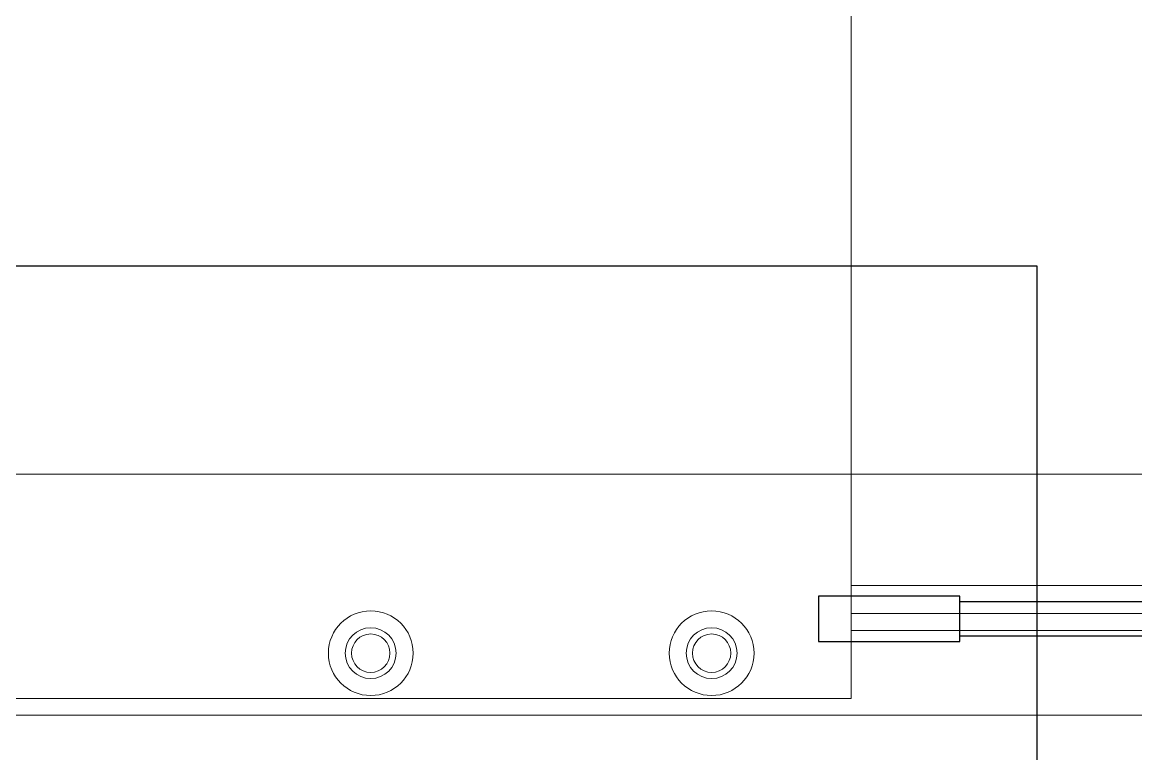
# Model space of a CAD drawing. Extents: x 500 to 100500, y -14500 to 21140.
# Drawn here: x 7864.8 to 8061.8, y -2372.5 to -2243 of the extents above; entities that cross this region are included whole.
import ezdxf

# ---------------------------------------------------------------- set-up
doc = ezdxf.new("R2010")
doc.units = 0
doc.linetypes.add('CENTER', pattern=[10.16, 6.35, -1.27, 1.27, -1.27])
doc.linetypes.add('SLD-Solid', pattern=[0])
doc.layers.get('0').update_dxf_attribs({"linetype": 'CONTINUOUS'})
doc.layers.add('Center', color=1, linetype='CENTER')
doc.layers.add('D', color=7, linetype='CONTINUOUS')
doc.layers.add('MODEL', color=7, linetype='SLD-Solid', lineweight=15)

# ---------------------------------------------------------------- blocks, each defined once
blk = doc.blocks.new('KZXCVASDF123')
at = {"color": 7, "linetype": 'Continuous', "lineweight": 18}
for p, q in [((-57059.57, -66482.67, 21.36), (-57059.57, -66277.67, 21.36)), ((-57059.57, -66462.67, 21.36), (-56255.07, -66462.67, 21.36)), ((-56273.07, -66467.67, 21.36), (-57059.57, -66467.67, 21.36)), ((-57059.57, -66470.67, 21.36), (-56268.07, -66470.67, 21.36)), ((-57459.57, -66482.67, 21.36), (-57059.57, -66482.67, 21.36)), ((-58754.07, -66485.67, 21.36), (-56215.07, -66485.67, 21.36))]:
    blk.add_line(p, q, dxfattribs=at)
for centre, radius in [((-57144.57, -66474.67, 21.36), 7.5), ((-57084.26, -66474.67, 21.36), 7.5), ((-57144.57, -66474.67, 21.36), 4.5), ((-57144.57, -66474.67, 21.36), 3.4), ((-57084.26, -66474.67, 21.36), 4.5), ((-57084.26, -66474.67, 21.36), 3.4)]:
    blk.add_circle(centre, radius, dxfattribs=at)
blk = doc.blocks.new('KASDADS')
at = {"layer": 'MODEL', "color": 4}
blk.add_line((-51722.52, -66230.79, 21.36), (-52174.86, -66230.79, 21.36), dxfattribs=at)
blk = doc.blocks.new('KJVision F')
at = {"layer": 'D', "color": 2, "elevation": -10.47}
blk.add_lwpolyline([(8347.12, -70673.15), (8796.12, -70673.15), (8796.12, -71085.15), (8347.12, -71085.15)], close=True, dxfattribs=at)
blk = doc.blocks.new('KJVision F 2')
at = {"color": 3, "linetype": 'Continuous', "lineweight": 25}
for p, q in [((-5824.72, -76488.19, -96.77), (-5849.72, -76488.19, -96.77)), ((-5849.72, -76488.19, -96.77), (-5849.72, -76496.19, -96.77)), ((-5824.72, -76496.19, -96.77), (-5824.72, -76488.19, -96.77)), ((-5724.72, -76489.19, -96.77), (-5824.72, -76489.19, -96.77)), ((-5849.72, -76496.19, -96.77), (-5824.72, -76496.19, -96.77)), ((-5824.72, -76495.19, -96.77), (-5724.72, -76495.19, -96.77))]:
    blk.add_line(p, q, dxfattribs=at)

msp = doc.modelspace()

# ---------------------------------------------------------------- block references
msp.add_blockref('KJVision F', (-751.77, 68387.03, -65.34))
at = {"layer": 'Center'}
msp.add_blockref('KJVision F 2', (13855.47, 74143.58, 20.95), dxfattribs=at)
at = {"layer": 'D', "color": 1}
for name, p in [('KZXCVASDF123', (65071.07, 64119.97, -31.83)), ('KASDADS', (59866.51, 63907.78, -97.17))]:
    msp.add_blockref(name, p, dxfattribs=at)

doc.saveas('drawing.dxf')
